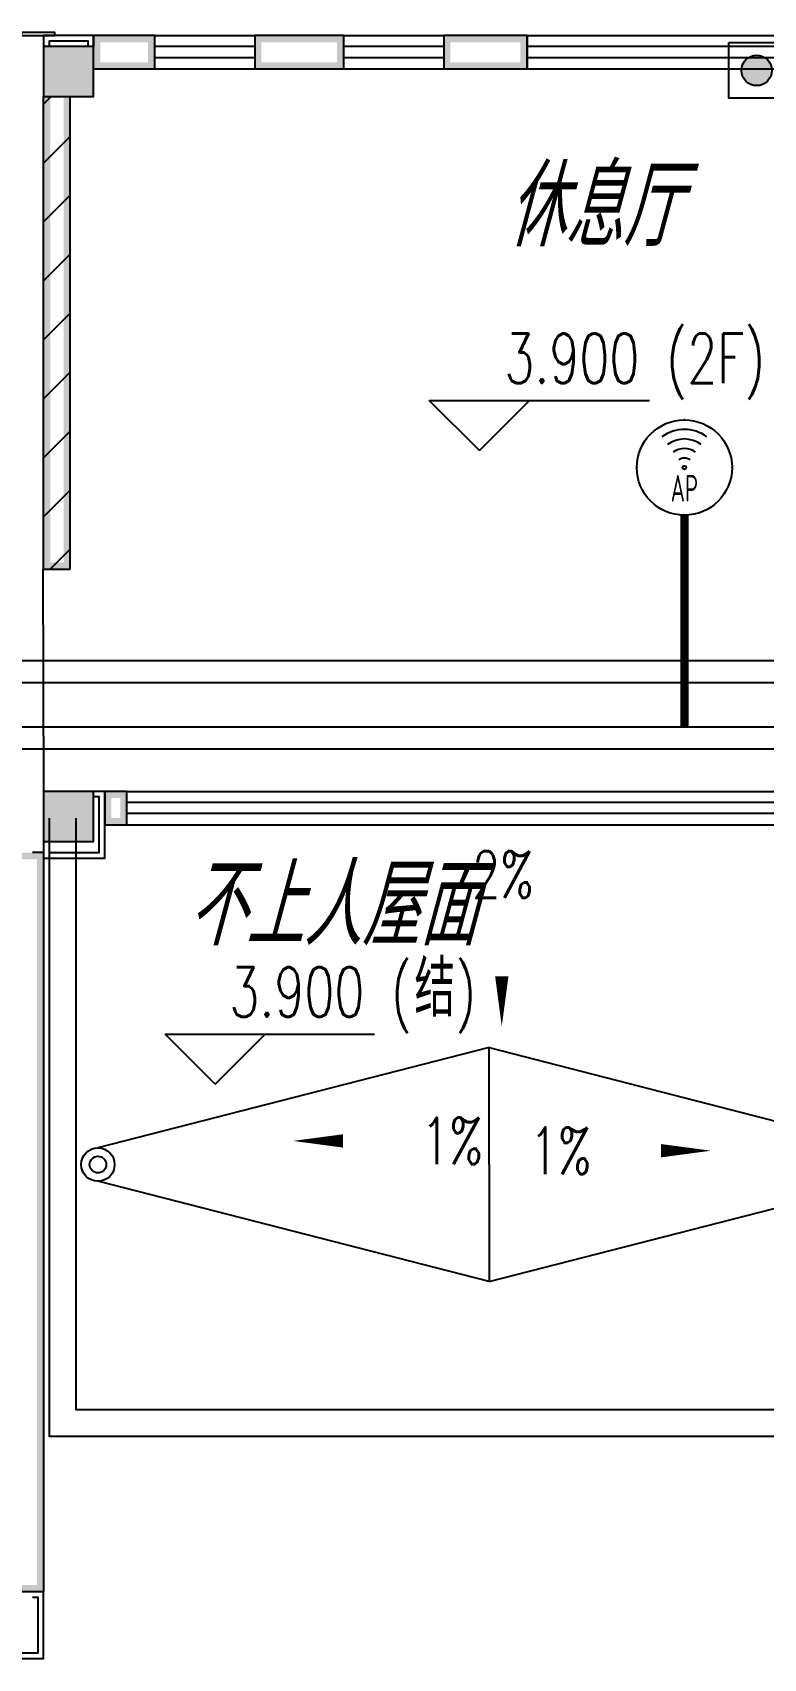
# Model space of a CAD drawing. Extents: x 1241380 to 1952554, y 1012187 to 1766051.
# Drawn here: x 1626465 to 1633041, y 1028613 to 1043240 of the extents above; entities that cross this region are included whole.
import ezdxf
from ezdxf.enums import TextEntityAlignment as Align

# ---------------------------------------------------------------- set-up
doc = ezdxf.new("R2010")
doc.units = 0
for name, color, linetype in [('1-建筑底图', 8, 'Continuous'), ('CABLETRAY_PDS', 4, 'Continuous'), ('EQUIP-通讯', 3, 'Continuous'), ('PUB_HATCH', 8, 'Continuous'), ('WIRE-综合布线', 5, 'Continuous'), ('内网桥架', 1, 'Continuous'), ('填充', 8, 'Continuous'), ('排水', 153, 'Continuous')]:
    doc.layers.add(name, color=color, linetype=linetype)
doc.styles.add('_TCH_DIM', font='SIMPLEX', dxfattribs={"bigfont": 'GBCBIG'})
doc.styles.add('_TEL_ATTDEF', font='GBENOR', dxfattribs={"width": 0.8, "height": 3, "bigfont": 'GBCBIG'})
doc.styles.add('_TEL_DIM', font='SIMPLEX', dxfattribs={"width": 0.8, "height": 3.5, "bigfont": 'HZTXT'})
doc.styles.add('A_DIM', font='SIMPLEX', dxfattribs={"width": 0.7, "bigfont": 'HZ'})
doc.styles.get("Standard").update_dxf_attribs({"font": 'gbeitc.shx', "bigfont": 'gbcbig.shx'})
doc.linetypes.add('JIEDI', pattern='A,1.25,-0.25,0.25,-0.25,0.625,["/",Standard,S=0.6,R=0,X=0,Y=-0.3],0.625,-0.25,0.25,-0.25', length=4)

# ---------------------------------------------------------------- blocks, each defined once
blk = doc.blocks.new('np')
at = {"layer": '排水'}
for radius in [150, 75]:
    blk.add_circle((345955, 781714), radius, dxfattribs=at)
blk = doc.blocks.new('xfjyc')
at = {"layer": '填充'}
h = blk.add_hatch(color=1, dxfattribs=at)
h.dxf.hatch_style = 1
edge = h.paths.add_edge_path()
edge.add_arc((250, 250), 137, 0, 360)
blk.add_lwpolyline([(0, 500), (500, 500), (500, 0), (0, 0)], close=True)
at = {"color": 1}
blk.add_circle((250, 250), 137, dxfattribs=at)
blk = doc.blocks.new('$WINLIB2D$00000001')
at = {"color": 0}
for points in [[(-0.5, 0.5), (-0.5, -0.5)], [(-0.5, 0.5), (0.5, 0.5)], [(0.5, -0.5), (0.5, 0.5)], [(0.5, 0.1667), (-0.5, 0.1667)], [(0.5, -0.1667), (-0.5, -0.1667)], [(-0.5, -0.5), (0.5, -0.5)]]:
    blk.add_lwpolyline(points, dxfattribs=at)
blk = doc.blocks.new('_FZH')
blk.add_lwpolyline([(-0.5, -0.5), (0.5, -0.5), (0.5, 0.5), (-0.5, 0.5)], close=True)
at = {"layer": 'PUB_HATCH'}
blk.add_solid([(-0.5, -0.5), (0.5, -0.5), (-0.5, 0.5), (0.5, 0.5)], dxfattribs=at)
blk = doc.blocks.new('1-二层建筑底图')
at = {"layer": '1-建筑底图'}
for points in [[(1627565, 1088421), (1627015, 1088421), (1627075, 1088361), (1627505, 1088361)], [(1627015, 1088421), (1627015, 1088121), (1627075, 1088181), (1627075, 1088361)], [(1627565, 1088121), (1627565, 1088421), (1627505, 1088361), (1627505, 1088181)], [(1629265, 1088421), (1628465, 1088421), (1628525, 1088361), (1629205, 1088361)], [(1628465, 1088421), (1628465, 1088121), (1628525, 1088181), (1628525, 1088361)], [(1629265, 1088121), (1629265, 1088421), (1629205, 1088361), (1629205, 1088181)], [(1630915, 1088421), (1630165, 1088421), (1630225, 1088361), (1630855, 1088361)], [(1630165, 1088421), (1630165, 1088121), (1630225, 1088181), (1630225, 1088361)], [(1630915, 1088121), (1630915, 1088421), (1630855, 1088361), (1630855, 1088181)], [(1627015, 1088321), (1626565, 1088321), (1626625, 1088261), (1626955, 1088261)], [(1626565, 1088321), (1626565, 1087871), (1626625, 1087931), (1626625, 1088261)], [(1627015, 1087871), (1627015, 1088321), (1626955, 1088261), (1626955, 1087931)], [(1627015, 1088121), (1627565, 1088121), (1627505, 1088181), (1627075, 1088181)], [(1628465, 1088121), (1629265, 1088121), (1629205, 1088181), (1628525, 1088181)], [(1630165, 1088121), (1630915, 1088121), (1630855, 1088181), (1630225, 1088181)], [(1626565, 1087871), (1627015, 1087871), (1626955, 1087931), (1626625, 1087931)], [(1626625, 1087871), (1626565, 1087871), (1626565, 1083621), (1626625, 1083621)], [(1626805, 1087871), (1626745, 1087871), (1626745, 1083621), (1626805, 1083621)], [(1626565, 1083621), (1626805, 1083621), (1626805, 1083681), (1626565, 1083681)], [(1627015, 1081621), (1626565, 1081621), (1626625, 1081561), (1626955, 1081561)], [(1626565, 1081621), (1626565, 1081171), (1626625, 1081231), (1626625, 1081561)], [(1627015, 1081171), (1627015, 1081621), (1626955, 1081561), (1626955, 1081231)], [(1627315, 1081621), (1627115, 1081621), (1627175, 1081561), (1627255, 1081561)], [(1627115, 1081621), (1627115, 1081321), (1627175, 1081381), (1627175, 1081561)], [(1627315, 1081321), (1627315, 1081621), (1627255, 1081561), (1627255, 1081381)], [(1627115, 1081321), (1627315, 1081321), (1627255, 1081381), (1627175, 1081381)], [(1626565, 1081171), (1627015, 1081171), (1626955, 1081231), (1626625, 1081231)], [(1626465, 1081071), (1626465, 1081071), (1626265, 1081071), (1626265, 1081011), (1626565, 1081011), (1626565, 1081071)], [(1626565, 1081071), (1626505, 1081071), (1626505, 1079121), (1626565, 1079121)], [(1626565, 1079121), (1626565, 1074421), (1626505, 1074421), (1626505, 1079121)], [(1626565, 1074421), (1626265, 1074421), (1626265, 1074481), (1626565, 1074481)]]:
    blk.add_hatch(color=256, dxfattribs=at).paths.add_polyline_path(points)
h = blk.add_hatch(dxfattribs=at)
h.set_pattern_fill('普通砖', color=256, scale=150, style=0)
h.set_pattern_definition([(45, (933820.03, 485085.73), (-265.16515, 265.16515), [])])
h.paths.add_polyline_path([(1626805, 1087871), (1626565, 1087871), (1626565, 1083621), (1626805, 1083621)])
for p, q in [((1627565, 1088421), (1627015, 1088421)), ((1627015, 1088421), (1627015, 1088321)), ((1627565, 1088121), (1627565, 1088421)), ((1629265, 1088421), (1628465, 1088421)), ((1628465, 1088421), (1628465, 1088121)), ((1629265, 1088121), (1629265, 1088421)), ((1630915, 1088421), (1630165, 1088421)), ((1630165, 1088421), (1630165, 1088121)), ((1630915, 1088121), (1630915, 1088421)), ((1627015, 1088121), (1627565, 1088121)), ((1628465, 1088121), (1629265, 1088121)), ((1630165, 1088121), (1630915, 1088121)), ((1626565, 1083621), (1626565, 1087871)), ((1626805, 1083621), (1626805, 1087871)), ((1630485, 1084687), (1630035, 1085137)), ((1630035, 1085137), (1632016, 1085137)), ((1630485, 1084687), (1630935, 1085137)), ((1626557, 1083621), (1626565, 1081621)), ((1626565, 1083621), (1626805, 1083621)), ((1627315, 1081621), (1627115, 1081621)), ((1627115, 1081621), (1627115, 1081321)), ((1627315, 1081321), (1627315, 1081621)), ((1627115, 1081321), (1627315, 1081321)), ((1626565, 1081071), (1626465, 1081071)), ((1626565, 1081071), (1626565, 1079121)), ((1630572, 1079316), (1627053, 1078414)), ((1628107, 1078987), (1627657, 1079437)), ((1627657, 1079437), (1629541, 1079437)), ((1628107, 1078987), (1628557, 1079437)), ((1630572, 1078264), (1630572, 1079316)), ((1630572, 1079316), (1634090, 1078414)), ((1626565, 1079121), (1626565, 1074421)), ((1630572, 1078264), (1630572, 1077213)), ((1630572, 1077213), (1627053, 1078114)), ((1630572, 1077213), (1634090, 1078114)), ((1626565, 1074421), (1626265, 1074421))]:
    blk.add_line(p, q, dxfattribs=at)
blk.add_lwpolyline([(1626365, 1088421), (1626665, 1088421), (1626665, 1088448), (1626365, 1088448)], close=True, dxfattribs=at)
for points in [[(1627015, 1088321), (1627015, 1088421), (1626565, 1088421), (1626565, 1088321)], [(1626965, 1088321), (1626965, 1088371), (1626615, 1088371), (1626615, 1088321)], [(1626565, 1081171), (1626565, 1081021), (1627115, 1081021), (1627115, 1081621), (1627015, 1081621)], [(1626615, 1081121), (1626615, 1081071), (1627065, 1081071), (1627065, 1081571), (1627015, 1081571)], [(1626615, 1081381), (1626615, 1075821), (1634315, 1075821)], [(1626855, 1081381), (1626855, 1076061), (1634315, 1076061)], [(1626015, 1073921), (1626015, 1073821), (1626565, 1073821), (1626565, 1074421), (1626465, 1074421)], [(1626065, 1073921), (1626065, 1073871), (1626515, 1073871), (1626515, 1074371), (1626465, 1074371)]]:
    blk.add_lwpolyline(points, dxfattribs=at)
for points in [[(1630687, 1080505, 0, 0, 0), (1630687, 1079508, 0, 120, 0), (1630687, 1079958, 0, 0, 0)], [(1629806, 1078477, 0, 0, 0), (1628809, 1078477, 0, 120, 0), (1629259, 1078477, 0, 0, 0)], [(1631572, 1078389, 0, 0, 0), (1632569, 1078389, 0, 120, 0), (1632119, 1078389, 0, 0, 0)]]:
    blk.add_lwpolyline(points, format="xyseb", dxfattribs=at)
for name, p, xscale, yscale, zscale, rotation in [('$WINLIB2D$00000001', (1628015, 1088271), 900, -300, 900, 359.9999999999991), ('$WINLIB2D$00000001', (1629715, 1088271), 900, -300, 900, 359.9999999999991), ('$WINLIB2D$00000001', (1632215, 1088271), 2600, 300, 2600, 359.9999999999991), ('_FZH', (1626790, 1088096), 449.9999997157138, 449.9999997157138, 449.9999997157138, 8.893475487405864e-09), ('_FZH', (1626790, 1081396), 449.9999998612329, 449.9999998612329, 449.9999998612329, 8.878653025389045e-09)]:
    blk.add_blockref(name, p, dxfattribs=dict(at, xscale=xscale, yscale=yscale, zscale=zscale, rotation=rotation))
for name, p in [('xfjyc', (1632730, 1087857)), ('np', (1281099, 296550))]:
    blk.add_blockref(name, p, dxfattribs=at)
at = {"layer": '1-建筑底图', "xscale": 6800, "yscale": -300, "zscale": 6800}
blk.add_blockref('$WINLIB2D$00000001', (1630715, 1081471), dxfattribs=at)
at = {"layer": '1-建筑底图'}
for s, p in [('休息厅', (1630724, 1086524)), ('不上人屋面', (1627853, 1080235))]:
    blk.add_text(s, height=723.4, dxfattribs=at).set_placement(p)
for s, height, style, width, p in [('(2F)', 446.2, '_TCH_DIM', 0.705882, (1632166, 1085294)), ('3.900', 446.2, '_TCH_DIM', 0.705882, (1630711, 1085294)), ('2%', 420, 'A_DIM', 0.7, (1630421, 1080663)), ('(', 446, '_TCH_DIM', 0.705882, (1629691, 1079594)), (')', 446, '_TCH_DIM', 0.705882, (1630269, 1079594)), ('3.900', 446.2, '_TCH_DIM', 0.705882, (1628236, 1079594)), ('1%', 420, 'A_DIM', 0.7, (1629963, 1078267)), ('1%', 420, 'A_DIM', 0.7, (1630939, 1078179))]:
    blk.add_text(s, height=height, dxfattribs=dict(at, style=style, width=width)).set_placement(p)
at = {"layer": '1-建筑底图', "style": '_TCH_DIM'}
blk.add_text('结', height=506, dxfattribs=at).set_placement((1629901, 1079594))
blk = doc.blocks.new('$equip_U$00000091(win7-PC-wzy)')
for radius in [0.714, 0.0272]:
    blk.add_circle((0, 0), radius)
for radius in [0.571, 0.428, 0.285, 0.143]:
    blk.add_arc((0, 0), radius, 53.7049, 126.2951)
for p in [(0, 0.714), (-0.714, 0), (0.714, 0), (0, -0.714)]:
    blk.add_point(p)
at = {"color": 7, "style": '_TEL_DIM', "flags": 1}
for tag in ['A', 'REMARK']:
    blk.add_attdef(tag, text='', height=0.00002, dxfattribs=at).set_placement((0, 0), align=Align.MIDDLE_CENTER)
at = {"color": 7, "style": '_TEL_DIM', "width": 0.7}
blk.add_attdef('$TEXT$', text='', height=0.4, dxfattribs=at).set_placement((0, -0.31), align=Align.MIDDLE_CENTER)

msp = doc.modelspace()

# ---------------------------------------------------------------- linework, layer by layer
at = {"layer": 'CABLETRAY_PDS'}
for p, q in [((1599215, 1036994.7), (1679119.1, 1036994.7)), ((1679119.1, 1036794.7), (1599215, 1036794.7))]:
    msp.add_line(p, q, dxfattribs=at)
at = {"layer": 'WIRE-综合布线', "linetype": 'Continuous', "const_width": 75}
msp.add_lwpolyline([(1632329.9, 1036994.7), (1632329.9, 1038898.4)], dxfattribs=at)
at = {"layer": '内网桥架'}
for p, q in [((1600835.7, 1037589.4), (1673987.6, 1037589.4)), ((1673987.6, 1037389.4), (1600835.7, 1037389.4))]:
    msp.add_line(p, q, dxfattribs=at)

# ---------------------------------------------------------------- block references
at = {"layer": '1-建筑底图', "linetype": 'JIEDI'}
msp.add_blockref('1-二层建筑底图', (0, -45207.9), dxfattribs=at)
at = {"layer": 'EQUIP-通讯', "linetype": 'JIEDI'}
ref = msp.add_blockref('$equip_U$00000091(win7-PC-wzy)', (1632329.9, 1039326.7), dxfattribs=dict(at, xscale=600, yscale=600, zscale=600))
ref.add_attrib('$TEXT$', 'AP', dxfattribs={"layer": '0', "color": 7, "height": 240, "style": '_TEL_ATTDEF', "width": 0.7}).set_placement((1632329.9, 1039140.4), align=Align.MIDDLE_CENTER)

doc.saveas('drawing.dxf')
